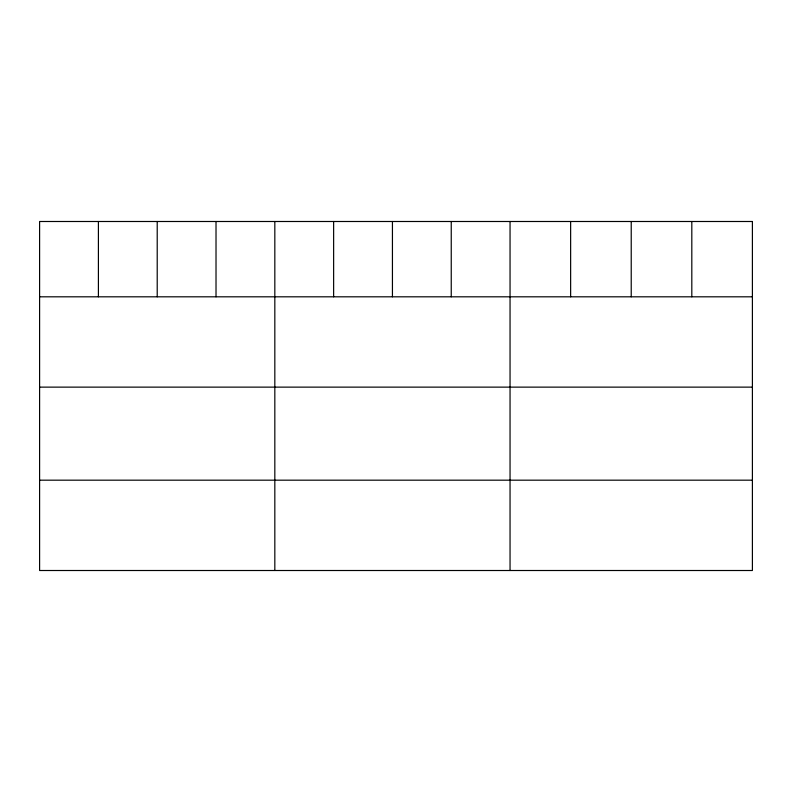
<?xml version="1.0" encoding="UTF-8"?>
<svg xmlns="http://www.w3.org/2000/svg" width="792" height="792" viewBox="0 0 792 792"><rect width="100%" height="100%" fill="white"/><g stroke="black" fill="none" stroke-linecap="round" stroke-linejoin="round"><path stroke-width="1.19" d="M39.6 296.812L752.4 296.812M39.6 387.13L752.4 387.13M39.6 480.18L752.4 480.18M691.812 221.493L691.812 296.812M631.224 221.493L631.224 296.812M570.636 221.493L570.636 296.812M510.048 221.493L510.048 570.507M451.242 221.493L451.242 296.812M392.436 221.493L392.436 296.812M333.63 221.493L333.63 296.812M274.824 221.493L274.824 570.507M216.018 221.493L216.018 296.812M157.212 221.493L157.212 296.812M98.406 221.493L98.406 296.812M752.4 221.493L39.6 221.493L39.6 570.507L752.4 570.507L752.4 221.493"/></g></svg>
